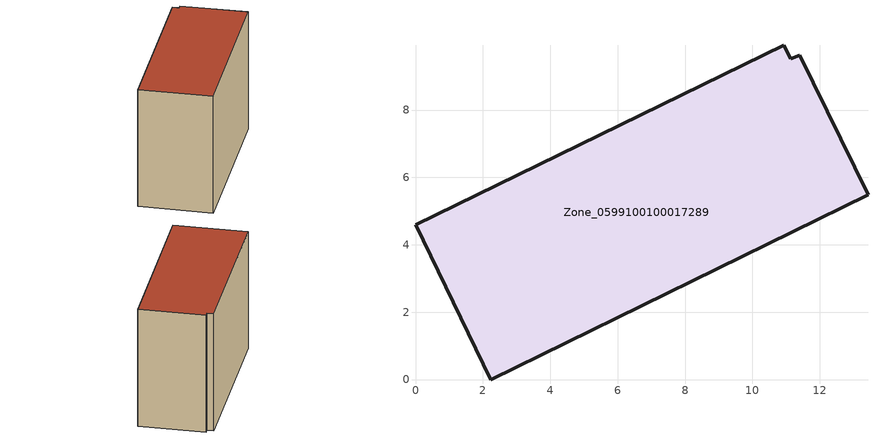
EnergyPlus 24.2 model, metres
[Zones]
Zone_0599100100017289
 floor ground (C_G): 11.15,9.52 11.4,9.63 13.43,5.48 2.24,0 0,4.6 10.93,9.92 z0
 wall outside (C_F): 0,4.6 2.24,0 13.43,5.48 11.4,9.63 11.15,9.52 10.93,9.92 0,4.6 z0:8.76
 roof outside (C_R): 11.4,9.63 11.15,9.52 10.93,9.92 0,4.6 2.24,0 13.43,5.48 z8.76
[BUILDING]
Pand.0599100100017289: North Axis=0; Terrain=City; Loads Convergence Tolerance Value=0.04; Temperature Convergence Tolerance Value=0.4; Solar Distribution=FullExterior; Maximum Number of Warmup Days=25; Minimum Number of Warmup Days=1
[Site:Location]
Rotterdam.The.Hague.AP_ZH_NLD Design_Conditions: Latitude=51.96; Longitude=4.45; Time Zone=1; Elevation=-4.5
[SITE:GROUNDTEMPERATURE:BUILDINGSURFACE]
18, 18, 18, 18, 18, 18, 18, 18, 18, 18, 18, 18
[MATERIAL] Thermal Absorptance=0.9; Solar Absorptance=0.7; Visible Absorptance=0.7
Name | Roughness | Thickness | Conductivity | Density | Specific Heat
G.TI.2015-2018 | MediumSmooth | 0.15 | 0.0428571 | 540 | 1210
F.TI.2015-2018 | Rough | 0.3 | 0.0666667 | 1920 | 840
R.TI.2015-2018 | MediumRough | 0.2 | 0.0333333 | 1500 | 1000
[CONSTRUCTION]
C_G: G.TI.2015-2018
C_F: F.TI.2015-2018
C_R: R.TI.2015-2018
[ZONE]
Zone_0599100100017289: Type=1; Multiplier=1; Ceiling Height=Autocalculate; Volume=Autocalculate; Floor Area=autocalculate; Part of Total Floor Area=Yes
[ZONEINFILTRATION:DESIGNFLOWRATE]
Infil_Zone_0599100100017289: Zone or ZoneList or Space or SpaceList=Zone_0599100100017289; Schedule=AlwaysOn; Design Flow Rate Calculation Method=Flow/Area; Flow Rate per Floor Area=0.0015; Constant Term Coefficient=1; Temperature Term Coefficient=0; Velocity Term Coefficient=0; Velocity Squared Term Coefficient=0
[HVACTEMPLATE:ZONE:IDEALLOADSAIRSYSTEM]
Zone_0599100100017289: Maximum Heating Supply Air Temperature=50; Minimum Cooling Supply Air Temperature=13; Maximum Heating Supply Air Humidity Ratio=0.0156; Minimum Cooling Supply Air Humidity Ratio=0.0077; Heating Limit=NoLimit; Cooling Limit=NoLimit; Dehumidification Control Type=ConstantSensibleHeatRatio; Cooling Sensible Heat Ratio=0.7; Dehumidification Setpoint=60; Humidification Control Type=None; Humidification Setpoint=30; Outdoor Air Method=None; Outdoor Air Flow Rate per Person=0.00944; Outdoor Air Flow Rate per Zone Floor Area=0; Outdoor Air Flow Rate per Zone=0; Demand Controlled Ventilation Type=None; Outdoor Air Economizer Type=NoEconomizer; Heat Recovery Type=None; Sensible Heat Recovery Effectiveness=0.7; Latent Heat Recovery Effectiveness=0.65
[ZONECONTROL:THERMOSTAT]
ThermostatControl_Zone_0599100100017289: Zone or ZoneList=Zone_0599100100017289; Control Type Schedule=DualSetpointControlType; Control 1=Thermostat_Zone_0599100100017289; Temperature Difference Between Cutout And Setpoint=0
[THERMOSTATSETPOINT:DUALSETPOINT]
Thermostat_Zone_0599100100017289: Heating Setpoint Temperature Schedule=HeatingSetpoint_Zone_0599100100017289; Cooling Setpoint Temperature Schedule=CoolingSetpoint_Zone_0599100100017289
[SCHEDULE:COMPACT]
HeatingSetpoint_Zone_0599100100017289: Through: 12/31, For: AllDays, Until: 24:00, 21
CoolingSetpoint_Zone_0599100100017289: Through: 12/31, For: AllDays, Until: 24:00, 24
DualSetpointControlType: Through: 12/31, For: AllDays, Until: 24:00, 4
AlwaysOn: Through: 12/31, For: AllDays, Until: 24:00, 1
